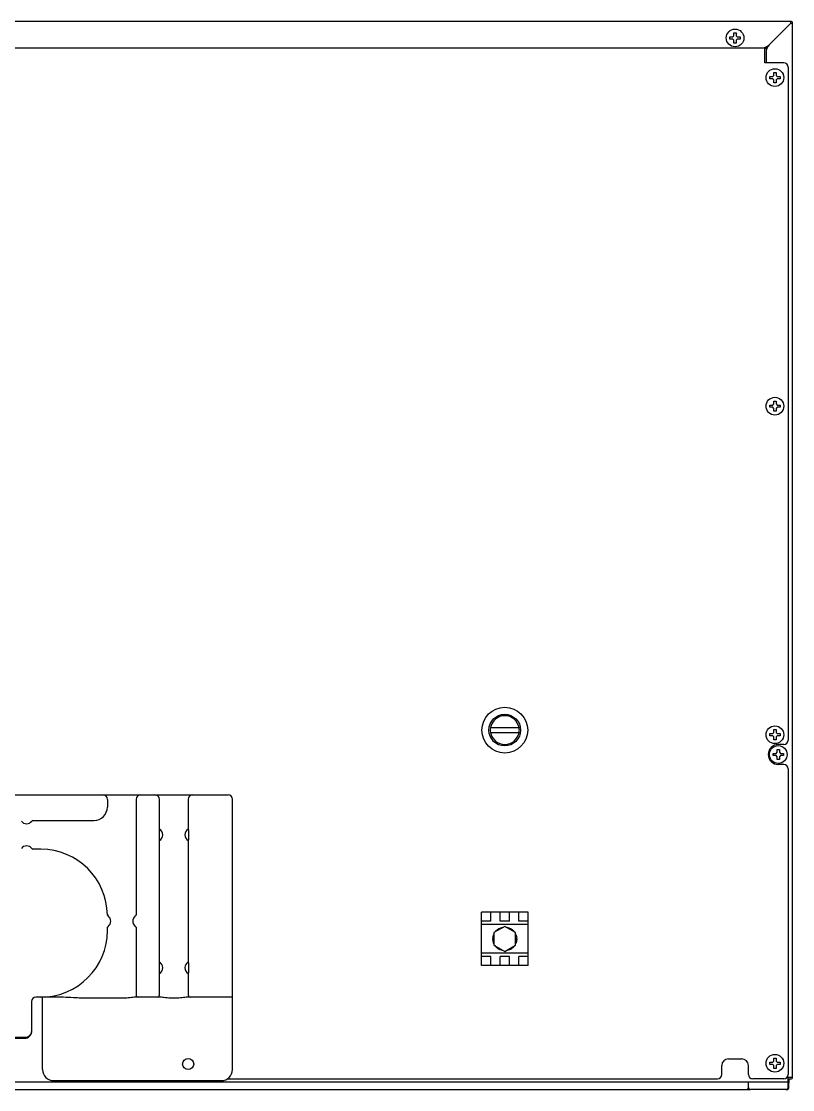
# Model space of a CAD drawing. Header units: millimetres. Extents: x 1025 to 6152, y 4116 to 7264.
# Drawn here: x 1477.1 to 1825.5, y 5611.4 to 6093.7 of the extents above; entities that cross this region are included whole.
import ezdxf

# ---------------------------------------------------------------- set-up
doc = ezdxf.new("R2010")
doc.units = ezdxf.units.MM
doc.header["$LTSCALE"] = 346.5
doc.layers.get('0').update_dxf_attribs({"linetype": 'CONTINUOUS'})
doc.layers.add('ASSI', color=7, linetype='CONTINUOUS')
doc.layers.add('GEOM', color=7, linetype='CONTINUOUS')

msp = doc.modelspace()

# ---------------------------------------------------------------- linework, layer by layer
at = {"color": 7, "linetype": 'Continuous'}
for p, q in [((1701.97, 5774.7), (1688.96, 5774.7)), ((1688.96, 5772.7), (1701.97, 5772.7)), ((1572.46, 5620.45), (1572.46, 5742.45)), ((1482.23, 5732.95), (1509.96, 5732.95)), ((1539.46, 5654.2), (1539.46, 5727.77)), ((1552.65, 5727.95), (1552.65, 5724.94)), ((1552.46, 5723.85), (1552.46, 5669.05)), ((1485.96, 5719.95), (1482.23, 5719.95)), ((1705.96, 5691.45), (1684.96, 5691.45)), ((1684.96, 5667.45), (1684.96, 5691.45)), ((1689.16, 5687.39), (1689.16, 5691.45)), ((1693.36, 5687.39), (1693.36, 5691.45)), ((1697.56, 5687.39), (1697.56, 5691.45)), ((1701.76, 5687.39), (1701.76, 5691.45)), ((1705.96, 5667.45), (1705.96, 5691.45)), ((1689.16, 5687.39), (1684.96, 5687.39)), ((1697.56, 5687.39), (1693.36, 5687.39)), ((1705.96, 5687.39), (1701.76, 5687.39)), ((1515.96, 5683.2), (1515.96, 5684.68)), ((1528.96, 5684.68), (1528.96, 5654.2)), ((1552.65, 5667.95), (1552.65, 5664.94)), ((1689.16, 5671.5), (1684.96, 5671.5)), ((1705.96, 5667.45), (1684.96, 5667.45)), ((1689.16, 5667.45), (1689.16, 5671.5)), ((1697.56, 5671.5), (1693.36, 5671.5)), ((1693.36, 5667.45), (1693.36, 5671.5)), ((1697.56, 5667.45), (1697.56, 5671.5)), ((1705.96, 5671.5), (1701.76, 5671.5)), ((1701.76, 5667.45), (1701.76, 5671.5)), ((1552.46, 5663.85), (1552.46, 5654.2)), ((1486.71, 5653.21), (1483.71, 5653.2)), ((1492.84, 5653.2), (1483.71, 5653.2)), ((1486.71, 5620.45), (1486.71, 5653.2)), ((1539.27, 5653.2), (1529.16, 5653.2)), ((1572.46, 5653.2), (1552.66, 5653.2)), ((1481.71, 5651.2), (1481.71, 5637.71)), ((1481.71, 5651.2), (1481.71, 5637.71)), ((1471.71, 5634.61), (1478.71, 5634.61)), ((1491.71, 5615.45), (1567.46, 5615.45))]:
    msp.add_line(p, q, dxfattribs=at)
at = {"color": 9, "linetype": 'Continuous'}
for p, q in [((1705.96, 5685.95), (1684.96, 5685.95)), ((1705.96, 5672.95), (1684.96, 5672.95)), ((1523.96, 5652.74), (1504.77, 5652.74)), ((1547.46, 5652.74), (1544.46, 5652.74)), ((1478.71, 5634.95), (1409.81, 5634.95))]:
    msp.add_line(p, q, dxfattribs=at)
at = {"color": 7, "linetype": 'Continuous'}
for centre, radius in [((1695.46, 5773.7), 10.33), ((1695.46, 5773.7), 7.15), ((1552.46, 5622.95), 2.5)]:
    msp.add_circle(centre, radius, dxfattribs=at)
for centre, radius, start, end in [((1695.46, 5773.7), 6.5, 8.8499, 171.1501), ((1695.46, 5773.7), 6.58, 171.2603, 188.7397), ((1695.46, 5773.7), 6.58, 351.2603, 8.7397), ((1695.46, 5773.7), 6.5, 188.8499, 351.1501), ((1570.46, 5742.45), 2, 0, 90), ((1509.96, 5738.95), 6, 270, 0), ((1479.46, 5734.45), 3, 218.6822, 321.3178), ((1482.58, 5731.95), 1, 107.1064, 141.3178), ((1537.96, 5726.45), 3, 300, 60), ((1553.96, 5726.45), 3, 120, 240), ((1479.46, 5718.45), 3, 38.6822, 141.3178), ((1482.58, 5720.95), 1, 218.6822, 252.8946), ((1485.96, 5689.95), 30, 0.5028, 90), ((1516.96, 5690.57), 1, 181.16, 231.4343), ((1514.46, 5687.45), 3, 308.6822, 51.4343), ((1530.46, 5687.45), 3, 128.6822, 231.3178), ((1527.96, 5690.57), 1, 308.6822, 342.8944), ((1485.96, 5683.2), 30, 270, 0), ((1516.96, 5684.32), 1, 128.6822, 162.8941), ((1527.96, 5684.32), 1, 17.1064, 51.3178), ((1537.96, 5666.45), 3, 300, 60), ((1553.96, 5666.45), 3, 120, 240), ((1483.71, 5651.2), 2, 90, 180), ((1483.71, 5651.2), 2, 90, 180), ((1529.96, 5654.2), 1, 180, 270), ((1538.46, 5654.2), 1, 270, 0), ((1553.46, 5654.2), 1, 180, 270), ((1491.71, 5620.45), 5, 180, 270), ((1567.46, 5620.45), 5, 270, 0)]:
    msp.add_arc(centre, radius, start, end, dxfattribs=at)
msp.add_ellipse((1478.71, 5637.71), major_axis=(0, 3.11), ratio=0.965926, start_param=-3.141593, end_param=-1.570796, dxfattribs=at)
msp.add_ellipse((1478.71, 5637.71), major_axis=(0, 3.11), ratio=0.965926, start_param=-3.141593, end_param=-1.570796, dxfattribs=at)
for points, knots in [([(1552.46, 5729.05), (1552.47, 5729.03), (1552.6, 5728.68), (1552.65, 5728.3), (1552.65, 5727.95)], [0, 0, 0, 0, 0.074571, 1, 1, 1, 1]), ([(1552.65, 5724.94), (1552.65, 5724.8), (1552.63, 5724.43), (1552.55, 5724.06), (1552.46, 5723.84)], [0, 0, 0, 0, 0.377627, 1, 1, 1, 1]), ([(1552.46, 5669.05), (1552.47, 5669.03), (1552.6, 5668.68), (1552.65, 5668.3), (1552.65, 5667.95)], [0, 0, 0, 0, 0.074571, 1, 1, 1, 1]), ([(1552.65, 5664.94), (1552.65, 5664.8), (1552.63, 5664.43), (1552.55, 5664.06), (1552.46, 5663.84)], [0, 0, 0, 0, 0.377627, 1, 1, 1, 1])]:
    msp.add_open_spline(points, degree=3, knots=knots, dxfattribs=at)
at = {"color": 9, "linetype": 'Continuous'}
for points, knots in [([(1504.77, 5652.74), (1503.75, 5652.74), (1499.77, 5652.84), (1495.8, 5653.2), (1492.84, 5653.2)], [0, 0, 0, 0, 0.257069, 1, 1, 1, 1]), ([(1529.16, 5653.2), (1528.4, 5653.2), (1526.68, 5652.87), (1524.94, 5652.74), (1523.96, 5652.74)], [0, 0, 0, 0, 0.435713, 1, 1, 1, 1]), ([(1544.46, 5652.74), (1543.48, 5652.74), (1541.74, 5652.87), (1540.02, 5653.2), (1539.27, 5653.2)], [0, 0, 0, 0, 0.564728, 1, 1, 1, 1]), ([(1552.66, 5653.2), (1551.9, 5653.2), (1550.18, 5652.87), (1548.44, 5652.74), (1547.46, 5652.74)], [0, 0, 0, 0, 0.435713, 1, 1, 1, 1])]:
    msp.add_open_spline(points, degree=3, knots=knots, dxfattribs=at)
for points in [[(1479.8, 5635.15), (1479.46, 5635.01), (1479.08, 5634.95), (1478.71, 5634.95)], [(1481.48, 5636.77), (1481.18, 5636.06), (1480.53, 5635.43), (1479.8, 5635.15)], [(1481.71, 5637.91), (1481.71, 5637.53), (1481.63, 5637.13), (1481.48, 5636.77)]]:
    msp.add_open_spline(points, degree=3, dxfattribs=at)
at = {"layer": 'ASSI', "color": 7, "linetype": 'Continuous'}
for p, q in [((1690.43, 5681.44), (1690.57, 5681.67)), ((1695.46, 5685.1), (1690.57, 5682.27)), ((1690.57, 5682.27), (1690.57, 5676.62)), ((1691.09, 5682.57), (1691.22, 5682.81)), ((1691.42, 5683.04), (1692.63, 5684.05)), ((1692.89, 5684.2), (1694.37, 5684.75)), ((1694.67, 5684.8), (1694.94, 5684.8)), ((1700.36, 5682.27), (1695.46, 5685.1)), ((1695.98, 5684.8), (1696.25, 5684.8)), ((1696.55, 5684.75), (1698.03, 5684.2)), ((1698.3, 5684.05), (1699.51, 5683.04)), ((1699.7, 5682.81), (1699.84, 5682.57)), ((1700.36, 5676.62), (1700.36, 5682.27)), ((1700.36, 5681.67), (1700.49, 5681.44)), ((1690.06, 5679.6), (1690.33, 5681.15)), ((1690.33, 5677.74), (1690.06, 5679.3)), ((1690.57, 5677.22), (1690.43, 5677.46)), ((1700.49, 5677.46), (1700.36, 5677.22)), ((1700.59, 5681.15), (1700.87, 5679.6)), ((1700.87, 5679.3), (1700.59, 5677.74)), ((1690.57, 5676.62), (1695.46, 5673.8)), ((1691.22, 5676.09), (1691.09, 5676.32)), ((1692.63, 5674.84), (1691.42, 5675.86)), ((1694.37, 5674.15), (1692.89, 5674.69)), ((1694.94, 5674.1), (1694.67, 5674.1)), ((1695.46, 5673.8), (1700.36, 5676.62)), ((1696.25, 5674.1), (1695.98, 5674.1)), ((1698.03, 5674.69), (1696.55, 5674.15)), ((1699.51, 5675.86), (1698.3, 5674.84)), ((1699.84, 5676.32), (1699.7, 5676.09))]:
    msp.add_line(p, q, dxfattribs=at)
for centre, radius, start, end in [((1689.89, 5680.5), 1.26, 57.2821, 59.9837), ((1693.59, 5684.8), 1.25, 357.2328, 359.9773), ((1699.16, 5683.75), 1.25, 297.2597, 299.9802), ((1701.03, 5678.4), 1.25, 237.2591, 239.9802), ((1691.77, 5675.15), 1.25, 117.2586, 119.9801), ((1697.34, 5674.1), 1.25, 177.2586, 179.9801)]:
    msp.add_arc(centre, radius, start, end, dxfattribs=at)
for points, knots in [([(1691.35, 5682.72), (1691.34, 5682.73), (1691.3, 5682.76), (1691.25, 5682.79), (1691.22, 5682.81)], [0, 0, 0, 0, 0.32014, 1, 1, 1, 1]), ([(1691.58, 5682.86), (1691.56, 5682.88), (1691.51, 5682.94), (1691.45, 5683), (1691.42, 5683.04)], [0, 0, 0, 0, 0.324551, 1, 1, 1, 1]), ([(1692.94, 5683.64), (1692.9, 5683.69), (1692.83, 5683.79), (1692.72, 5683.93), (1692.66, 5684.02), (1692.63, 5684.05)], [0, 0, 0, 0, 0.333918, 0.740588, 1, 1, 1, 1]), ([(1693.09, 5683.73), (1693.07, 5683.78), (1693.02, 5683.9), (1692.95, 5684.06), (1692.9, 5684.16), (1692.89, 5684.2)], [0, 0, 0, 0, 0.335336, 0.741881, 1, 1, 1, 1]), ([(1693.15, 5683.76), (1693.14, 5683.8), (1693.12, 5683.97), (1693.09, 5684.14), (1693.05, 5684.26)], [0, 0, 0, 0, 0.240606, 1, 1, 1, 1]), ([(1694.45, 5684.51), (1694.44, 5684.54), (1694.42, 5684.61), (1694.39, 5684.69), (1694.37, 5684.75)], [0, 0, 0, 0, 0.321347, 1, 1, 1, 1]), ([(1694.68, 5684.64), (1694.68, 5684.66), (1694.68, 5684.71), (1694.67, 5684.76), (1694.67, 5684.8)], [0, 0, 0, 0, 0.317636, 1, 1, 1, 1]), ([(1696.25, 5684.64), (1696.25, 5684.66), (1696.25, 5684.71), (1696.25, 5684.76), (1696.25, 5684.8)], [0, 0, 0, 0, 0.32014, 1, 1, 1, 1]), ([(1696.48, 5684.51), (1696.48, 5684.54), (1696.51, 5684.61), (1696.53, 5684.69), (1696.55, 5684.75)], [0, 0, 0, 0, 0.324551, 1, 1, 1, 1]), ([(1697.83, 5683.73), (1697.85, 5683.78), (1697.91, 5683.9), (1697.97, 5684.06), (1698.02, 5684.16), (1698.03, 5684.2)], [0, 0, 0, 0, 0.333917, 0.740587, 1, 1, 1, 1]), ([(1697.99, 5683.64), (1698.02, 5683.69), (1698.09, 5683.79), (1698.2, 5683.93), (1698.27, 5684.02), (1698.3, 5684.05)], [0, 0, 0, 0, 0.335335, 0.74188, 1, 1, 1, 1]), ([(1698.04, 5683.61), (1698.07, 5683.63), (1698.21, 5683.73), (1698.34, 5683.84), (1698.43, 5683.94)], [0, 0, 0, 0, 0.240582, 1, 1, 1, 1]), ([(1699.34, 5682.86), (1699.36, 5682.88), (1699.41, 5682.94), (1699.47, 5683), (1699.51, 5683.04)], [0, 0, 0, 0, 0.321347, 1, 1, 1, 1]), ([(1699.57, 5682.72), (1699.58, 5682.73), (1699.63, 5682.76), (1699.67, 5682.79), (1699.7, 5682.81)], [0, 0, 0, 0, 0.317604, 1, 1, 1, 1]), ([(1690.57, 5679.54), (1690.51, 5679.54), (1690.38, 5679.55), (1690.21, 5679.58), (1690.1, 5679.59), (1690.06, 5679.6)], [0, 0, 0, 0, 0.335336, 0.741881, 1, 1, 1, 1]), ([(1690.57, 5679.36), (1690.51, 5679.35), (1690.38, 5679.34), (1690.21, 5679.32), (1690.1, 5679.3), (1690.06, 5679.3)], [0, 0, 0, 0, 0.333918, 0.740587, 1, 1, 1, 1]), ([(1690.57, 5679.6), (1690.53, 5679.62), (1690.38, 5679.68), (1690.21, 5679.74), (1690.09, 5679.77)], [0, 0, 0, 0, 0.240606, 1, 1, 1, 1]), ([(1690.57, 5681.1), (1690.54, 5681.11), (1690.46, 5681.12), (1690.39, 5681.15), (1690.33, 5681.15)], [0, 0, 0, 0, 0.321347, 1, 1, 1, 1]), ([(1690.57, 5677.79), (1690.54, 5677.79), (1690.46, 5677.77), (1690.38, 5677.75), (1690.33, 5677.74)], [0, 0, 0, 0, 0.324551, 1, 1, 1, 1]), ([(1690.57, 5681.37), (1690.55, 5681.37), (1690.51, 5681.4), (1690.46, 5681.42), (1690.43, 5681.44)], [0, 0, 0, 0, 0.317602, 1, 1, 1, 1]), ([(1690.57, 5677.53), (1690.55, 5677.52), (1690.51, 5677.5), (1690.46, 5677.47), (1690.43, 5677.46)], [0, 0, 0, 0, 0.32014, 1, 1, 1, 1]), ([(1700.35, 5681.37), (1700.37, 5681.37), (1700.41, 5681.4), (1700.46, 5681.42), (1700.49, 5681.44)], [0, 0, 0, 0, 0.32014, 1, 1, 1, 1]), ([(1700.36, 5681.1), (1700.38, 5681.11), (1700.46, 5681.12), (1700.54, 5681.15), (1700.59, 5681.15)], [0, 0, 0, 0, 0.324551, 1, 1, 1, 1]), ([(1700.36, 5679.54), (1700.41, 5679.54), (1700.54, 5679.55), (1700.71, 5679.58), (1700.82, 5679.59), (1700.87, 5679.6)], [0, 0, 0, 0, 0.333917, 0.740587, 1, 1, 1, 1]), ([(1700.36, 5679.36), (1700.41, 5679.35), (1700.54, 5679.34), (1700.71, 5679.32), (1700.82, 5679.3), (1700.87, 5679.3)], [0, 0, 0, 0, 0.335335, 0.74188, 1, 1, 1, 1]), ([(1700.36, 5679.29), (1700.39, 5679.28), (1700.55, 5679.21), (1700.71, 5679.15), (1700.84, 5679.13)], [0, 0, 0, 0, 0.240581, 1, 1, 1, 1]), ([(1700.36, 5677.79), (1700.38, 5677.79), (1700.46, 5677.77), (1700.54, 5677.75), (1700.59, 5677.74)], [0, 0, 0, 0, 0.321347, 1, 1, 1, 1]), ([(1700.36, 5677.53), (1700.37, 5677.52), (1700.41, 5677.5), (1700.46, 5677.47), (1700.49, 5677.46)], [0, 0, 0, 0, 0.317603, 1, 1, 1, 1]), ([(1691.35, 5676.17), (1691.34, 5676.16), (1691.3, 5676.13), (1691.25, 5676.11), (1691.22, 5676.09)], [0, 0, 0, 0, 0.317603, 1, 1, 1, 1]), ([(1691.58, 5676.04), (1691.56, 5676.02), (1691.51, 5675.96), (1691.45, 5675.9), (1691.42, 5675.86)], [0, 0, 0, 0, 0.321347, 1, 1, 1, 1]), ([(1692.88, 5675.29), (1692.85, 5675.26), (1692.71, 5675.16), (1692.58, 5675.05), (1692.5, 5674.95)], [0, 0, 0, 0, 0.24058, 1, 1, 1, 1]), ([(1692.94, 5675.25), (1692.9, 5675.21), (1692.83, 5675.1), (1692.72, 5674.97), (1692.66, 5674.88), (1692.63, 5674.84)], [0, 0, 0, 0, 0.335336, 0.741881, 1, 1, 1, 1]), ([(1693.09, 5675.16), (1693.07, 5675.11), (1693.02, 5675), (1692.95, 5674.84), (1692.9, 5674.73), (1692.89, 5674.69)], [0, 0, 0, 0, 0.333918, 0.740587, 1, 1, 1, 1]), ([(1694.45, 5674.38), (1694.44, 5674.36), (1694.42, 5674.28), (1694.39, 5674.2), (1694.37, 5674.15)], [0, 0, 0, 0, 0.324551, 1, 1, 1, 1]), ([(1694.68, 5674.25), (1694.68, 5674.23), (1694.68, 5674.18), (1694.67, 5674.13), (1694.67, 5674.1)], [0, 0, 0, 0, 0.32014, 1, 1, 1, 1]), ([(1696.25, 5674.25), (1696.25, 5674.23), (1696.25, 5674.18), (1696.25, 5674.13), (1696.25, 5674.1)], [0, 0, 0, 0, 0.317603, 1, 1, 1, 1]), ([(1696.48, 5674.38), (1696.48, 5674.36), (1696.51, 5674.28), (1696.53, 5674.2), (1696.55, 5674.15)], [0, 0, 0, 0, 0.321347, 1, 1, 1, 1]), ([(1697.78, 5675.13), (1697.78, 5675.09), (1697.8, 5674.92), (1697.83, 5674.75), (1697.87, 5674.63)], [0, 0, 0, 0, 0.240581, 1, 1, 1, 1]), ([(1697.83, 5675.16), (1697.85, 5675.11), (1697.91, 5675), (1697.97, 5674.84), (1698.02, 5674.73), (1698.03, 5674.69)], [0, 0, 0, 0, 0.335335, 0.74188, 1, 1, 1, 1]), ([(1697.99, 5675.25), (1698.02, 5675.21), (1698.09, 5675.1), (1698.2, 5674.97), (1698.27, 5674.88), (1698.3, 5674.84)], [0, 0, 0, 0, 0.333917, 0.740587, 1, 1, 1, 1]), ([(1699.34, 5676.04), (1699.36, 5676.02), (1699.41, 5675.96), (1699.47, 5675.9), (1699.51, 5675.86)], [0, 0, 0, 0, 0.324551, 1, 1, 1, 1]), ([(1699.57, 5676.17), (1699.58, 5676.16), (1699.63, 5676.13), (1699.67, 5676.11), (1699.7, 5676.09)], [0, 0, 0, 0, 0.32014, 1, 1, 1, 1])]:
    msp.add_open_spline(points, degree=3, knots=knots, dxfattribs=at)
for points in [[(1691.7, 5682.93), (1691.66, 5683), (1691.61, 5683.08), (1691.55, 5683.15)], [(1696.59, 5684.44), (1696.64, 5684.52), (1696.68, 5684.6), (1696.71, 5684.69)], [(1690.57, 5677.93), (1690.48, 5677.93), (1690.39, 5677.92), (1690.3, 5677.91)], [(1700.35, 5680.97), (1700.44, 5680.97), (1700.53, 5680.97), (1700.62, 5680.99)], [(1694.33, 5674.45), (1694.29, 5674.37), (1694.24, 5674.29), (1694.21, 5674.21)], [(1699.22, 5675.97), (1699.27, 5675.89), (1699.32, 5675.82), (1699.38, 5675.75)]]:
    msp.add_open_spline(points, degree=3, dxfattribs=at)
at = {"layer": 'GEOM', "color": 7, "linetype": 'Continuous'}
for p, q in [((1824.56, 6093.7), (1026.36, 6093.7)), ((1814.83, 6083.16), (1824.46, 6092.8)), ((1824.56, 6092.7), (1814.93, 6083.06)), ((1824.56, 6093.7), (1824.56, 6093.51)), ((1824.56, 6093.51), (1824.56, 6092.88)), ((1825.27, 6092.8), (1824.64, 6092.8)), ((1825.46, 6092.8), (1825.27, 6092.8)), ((1825.46, 5617.1), (1825.46, 6092.8)), ((1797.16, 6086.7), (1798.46, 6086.7)), ((1797.16, 6085.7), (1797.16, 6086.7)), ((1798.46, 6086.7), (1798.96, 6087.2)), ((1798.96, 6088.5), (1799.96, 6088.5)), ((1798.96, 6087.2), (1798.96, 6088.5)), ((1799.96, 6088.5), (1799.96, 6087.2)), ((1799.96, 6087.2), (1800.46, 6086.7)), ((1800.46, 6086.7), (1801.76, 6086.7)), ((1801.76, 6086.7), (1801.76, 6085.7)), ((1798.46, 6085.7), (1797.16, 6085.7)), ((1798.96, 6085.2), (1798.46, 6085.7)), ((1798.96, 6083.9), (1798.96, 6085.2)), ((1799.96, 6083.9), (1798.96, 6083.9)), ((1800.46, 6085.7), (1799.96, 6085.2)), ((1799.96, 6085.2), (1799.96, 6083.9)), ((1801.76, 6085.7), (1800.46, 6085.7)), ((1814.83, 6083.16), (1812.96, 6081.3)), ((1812.96, 6081.1), (1814.93, 6083.06)), ((1812.96, 6075.04), (1812.96, 6081.99)), ((1812.96, 6075.04), (1812.96, 6081.99)), ((1039.63, 6081.7), (1811.29, 6081.7)), ((1813.46, 6079.53), (1813.46, 6075.04)), ((1821.46, 6075.04), (1812.96, 6075.04)), ((1823.46, 6073.04), (1823.46, 5769.2)), ((1815.16, 6068.8), (1816.46, 6068.8)), ((1815.16, 6067.8), (1815.16, 6068.8)), ((1816.46, 6067.8), (1815.16, 6067.8)), ((1816.46, 6068.8), (1816.96, 6069.3)), ((1816.96, 6067.3), (1816.46, 6067.8)), ((1816.96, 6070.6), (1817.96, 6070.6)), ((1816.96, 6069.3), (1816.96, 6070.6)), ((1817.96, 6070.6), (1817.96, 6069.3)), ((1817.96, 6069.3), (1818.46, 6068.8)), ((1818.46, 6067.8), (1817.96, 6067.3)), ((1818.46, 6068.8), (1819.76, 6068.8)), ((1819.76, 6067.8), (1818.46, 6067.8)), ((1819.76, 6068.8), (1819.76, 6067.8)), ((1816.96, 6066), (1816.96, 6067.3)), ((1817.96, 6066), (1816.96, 6066)), ((1817.96, 6067.3), (1817.96, 6066)), ((1815.16, 5920.46), (1816.46, 5920.46)), ((1815.16, 5919.46), (1815.16, 5920.46)), ((1816.46, 5919.46), (1815.16, 5919.46)), ((1816.46, 5920.46), (1816.96, 5920.96)), ((1816.96, 5918.96), (1816.46, 5919.46)), ((1816.96, 5922.26), (1817.96, 5922.26)), ((1816.96, 5920.96), (1816.96, 5922.26)), ((1816.96, 5917.66), (1816.96, 5918.96)), ((1817.96, 5922.26), (1817.96, 5920.96)), ((1817.96, 5920.96), (1818.46, 5920.46)), ((1818.46, 5919.46), (1817.96, 5918.96)), ((1817.96, 5918.96), (1817.96, 5917.66)), ((1818.46, 5920.46), (1819.76, 5920.46)), ((1819.76, 5919.46), (1818.46, 5919.46)), ((1819.76, 5920.46), (1819.76, 5919.46)), ((1817.96, 5917.66), (1816.96, 5917.66)), ((1816.96, 5773.93), (1817.96, 5773.93)), ((1816.96, 5772.63), (1816.96, 5773.93)), ((1817.96, 5773.93), (1817.96, 5772.63)), ((1815.16, 5772.13), (1816.46, 5772.13)), ((1815.16, 5771.13), (1815.16, 5772.13)), ((1816.46, 5771.13), (1815.16, 5771.13)), ((1816.46, 5772.13), (1816.96, 5772.63)), ((1816.96, 5770.63), (1816.46, 5771.13)), ((1816.96, 5769.33), (1816.96, 5770.63)), ((1817.96, 5769.33), (1816.96, 5769.33)), ((1817.96, 5772.63), (1818.46, 5772.13)), ((1818.46, 5771.13), (1817.96, 5770.63)), ((1817.96, 5770.63), (1817.96, 5769.33)), ((1818.46, 5772.13), (1819.76, 5772.13)), ((1819.76, 5771.13), (1818.46, 5771.13)), ((1819.76, 5772.13), (1819.76, 5771.13)), ((1817.96, 5763.2), (1818.46, 5763.7)), ((1818.46, 5765), (1819.46, 5765)), ((1818.46, 5763.7), (1818.46, 5765)), ((1821.46, 5767.2), (1818.96, 5767.2)), ((1819.46, 5765), (1819.46, 5763.7)), ((1819.46, 5763.7), (1819.96, 5763.2)), ((1816.66, 5763.2), (1817.96, 5763.2)), ((1816.66, 5762.2), (1816.66, 5763.2)), ((1817.96, 5762.2), (1816.66, 5762.2)), ((1818.46, 5761.7), (1817.96, 5762.2)), ((1818.46, 5760.4), (1818.46, 5761.7)), ((1819.46, 5760.4), (1818.46, 5760.4)), ((1819.96, 5762.2), (1819.46, 5761.7)), ((1819.46, 5761.7), (1819.46, 5760.4)), ((1819.96, 5763.2), (1821.26, 5763.2)), ((1821.26, 5762.2), (1819.96, 5762.2)), ((1821.26, 5763.2), (1821.26, 5762.2)), ((1821.46, 5758.2), (1818.96, 5758.2)), ((1823.46, 5756.2), (1823.46, 5618.3)), ((1221.54, 5744.45), (1570.46, 5744.45)), ((1515.96, 5742.45), (1515.96, 5738.95)), ((1528.96, 5742.45), (1528.96, 5690.22)), ((1539.46, 5727.77), (1539.46, 5742.45)), ((1552.46, 5742.45), (1552.46, 5729.05)), ((1796.46, 5625.3), (1802.46, 5625.3)), ((1815.16, 5623.8), (1816.46, 5623.8)), ((1815.16, 5622.8), (1815.16, 5623.8)), ((1816.46, 5623.8), (1816.96, 5624.3)), ((1816.96, 5625.6), (1817.96, 5625.6)), ((1816.96, 5624.3), (1816.96, 5625.6)), ((1817.96, 5625.6), (1817.96, 5624.3)), ((1817.96, 5624.3), (1818.46, 5623.8)), ((1818.46, 5623.8), (1819.76, 5623.8)), ((1819.76, 5623.8), (1819.76, 5622.8)), ((1793.46, 5618.3), (1793.46, 5622.3)), ((1805.46, 5618.3), (1805.46, 5622.3)), ((1816.46, 5622.8), (1815.16, 5622.8)), ((1816.96, 5622.3), (1816.46, 5622.8)), ((1816.96, 5621), (1816.96, 5622.3)), ((1817.96, 5621), (1816.96, 5621)), ((1818.46, 5622.8), (1817.96, 5622.3)), ((1817.96, 5622.3), (1817.96, 5621)), ((1819.76, 5622.8), (1818.46, 5622.8)), ((1027.46, 5614.9), (1823.46, 5614.9)), ((1570.25, 5616.3), (1791.46, 5616.3)), ((1662.96, 5614.8), (1662.96, 5614.9)), ((1667.96, 5614.8), (1667.96, 5614.9)), ((1805.46, 5612.4), (1805.46, 5614.9)), ((1821.46, 5616.3), (1807.46, 5616.3)), ((1823.02, 5617.1), (1825.46, 5617.1)), ((1823.46, 5614.9), (1823.46, 5617.1)), ((1823.46, 5617), (1824.56, 5617)), ((1823.46, 5616.2), (1824.56, 5616.2)), ((1823.46, 5612.4), (1823.46, 5614.9)), ((1823.8, 5612.39), (1823.83, 5616.2)), ((1046.46, 5611.4), (1804.46, 5611.4)), ((1804.46, 5611.4), (1806.46, 5611.4)), ((1822.86, 5611.4), (1806.46, 5611.4))]:
    msp.add_line(p, q, dxfattribs=at)
for centre in [(1799.46, 6086.2), (1817.46, 6068.3), (1817.46, 5919.96), (1817.46, 5771.63), (1818.96, 5762.7), (1817.46, 5623.3)]:
    msp.add_circle(centre, 4, dxfattribs=at)
for centre, radius, start, end in [((1823.15, 6091.5), 1, 36.0969, 44.3931), ((1824.56, 6092.8), 0.9, 0, 90), ((1824.56, 6092.8), 0.1, 0, 90), ((1811.29, 6086.7), 5, 270, 315), ((1818.46, 6079.53), 5, 135, 180), ((1821.46, 6073.04), 2, 0, 90), ((1821.46, 5769.2), 2, 270, 0), ((1818.96, 5762.7), 4.5, 90, 270), ((1821.46, 5756.2), 2, 0, 90), ((1513.96, 5742.45), 2, 0, 90), ((1530.96, 5742.45), 2, 90, 180), ((1537.46, 5742.45), 2, 0, 90), ((1554.46, 5742.45), 2, 90, 180), ((1796.46, 5622.3), 3, 90, 180), ((1802.46, 5622.3), 3, 0, 90), ((1615.04, 5615.3), 0.5, 296.6152, 309.5006), ((1635.88, 5615.3), 0.5, 230.4992, 243.3848), ((1774.41, 5615.3), 0.5, 228.1684, 242.6666), ((1791.46, 5618.3), 2, 270, 0), ((1807.46, 5618.3), 2, 180, 270), ((1821.46, 5618.3), 2, 270, 0), ((1824.56, 5617.1), 0.9, 270, 360), ((1824.56, 5617.1), 0.1, 270, 360), ((1804.46, 5612.4), 1, 270, 0), ((1806.46, 5612.4), 1, 180, 270), ((1822.46, 5612.4), 1, 270, 0), ((1822.8, 5612.4), 1, 273.8725, 359.5)]:
    msp.add_arc(centre, radius, start, end, dxfattribs=at)
for points, knots in [([(1824.56, 6093.51), (1824.54, 6093.4), (1824.51, 6093.17), (1824.48, 6092.93), (1824.46, 6092.8)], [0, 0, 0, 0, 0.444743, 1, 1, 1, 1]), ([(1824.56, 6092.88), (1824.55, 6092.87), (1824.52, 6092.85), (1824.49, 6092.82), (1824.46, 6092.8)], [0, 0, 0, 0, 0.232177, 1, 1, 1, 1]), ([(1824.64, 6092.8), (1824.64, 6092.79), (1824.61, 6092.75), (1824.58, 6092.72), (1824.56, 6092.7)], [0, 0, 0, 0, 0.232177, 1, 1, 1, 1]), ([(1825.27, 6092.8), (1825.17, 6092.78), (1824.93, 6092.74), (1824.69, 6092.71), (1824.56, 6092.7)], [0, 0, 0, 0, 0.444743, 1, 1, 1, 1])]:
    msp.add_open_spline(points, degree=3, knots=knots, dxfattribs=at)

doc.saveas('drawing.dxf')
